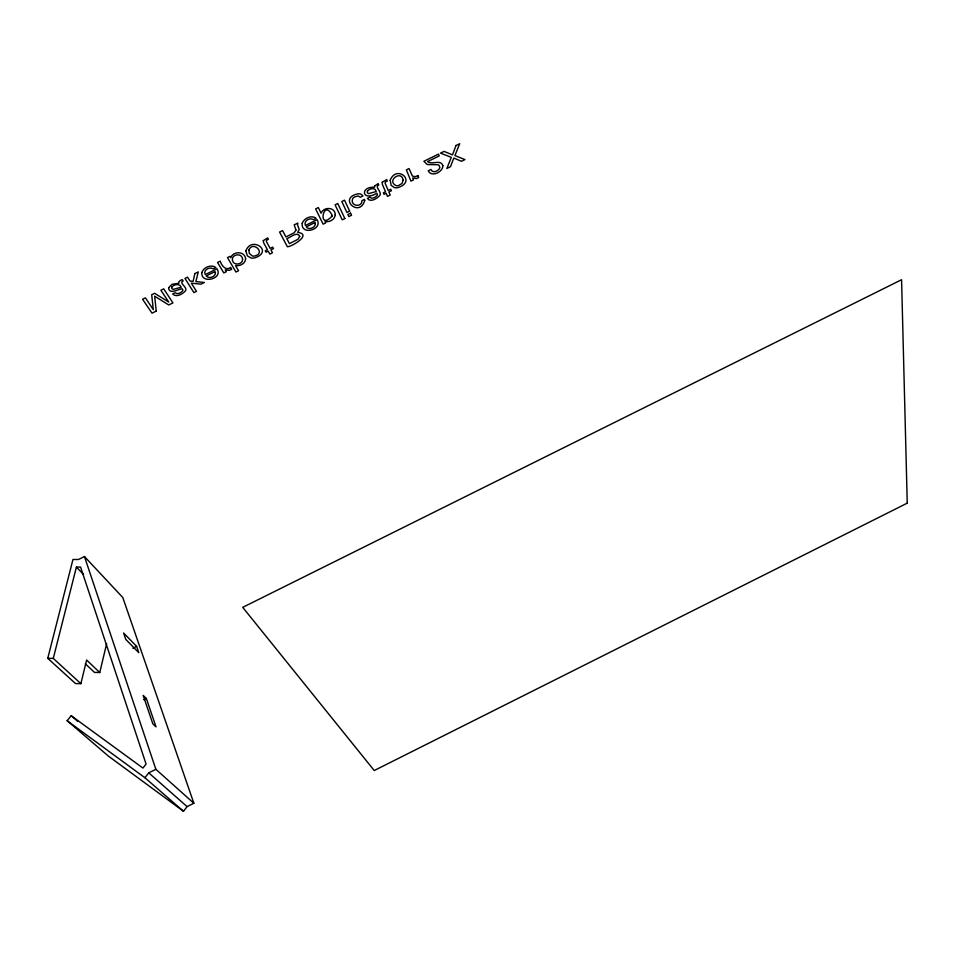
<?xml version="1.0" encoding="UTF-8"?>
<svg xmlns="http://www.w3.org/2000/svg" width="955" height="955" viewBox="0 0 955 955"><rect width="100%" height="100%" fill="white"/><g stroke="black" fill="none" stroke-linecap="round" stroke-linejoin="round"><path stroke-width="1.43" d="M85.341 663.785L94.497 672.416L99.762 672.523L106.626 643.706M80.877 683.661L53.277 658.413L76.412 567.067L80.578 567.079L146.091 764.06L142.94 768.059L71.219 715.725L67.148 720.727L108.333 756.05L183.491 811.284L187.096 806.617L193.853 803.239L122.789 597.52L84.446 556.538L78.477 559.499L72.962 559.487L47.75 658.317L75.505 683.553L80.877 683.661L86.619 660.048L99.762 672.523M183.491 811.284L144.921 777.728L148.753 772.858L155.868 769.312L193.853 803.239M132.912 648.254L136.637 646.404L138.821 652.719L125.774 639.408L123.601 633.022L136.637 646.404M143.739 699.74L146.33 698.451L156.035 726.886L152.86 723.878L143.155 695.359L146.33 698.451M47.75 658.317L53.277 658.413M67.148 720.727L144.921 777.728M71.219 715.725L77.856 721.491M148.753 772.858L187.096 806.617M76.412 567.067L83.562 574.552M84.446 556.538L155.868 769.312M374.563 186.01L374.551 187.276C359.725 186.261 361.826 202.185 376.855 193.22L377.464 194.784C376.222 197.04 371.996 199.726 369.883 197.184L367.389 198.401C370.492 202.914 377.392 198.365 379.935 195.262C382.155 191.871 373.966 186.559 378.801 185.007L378.204 183.611L374.563 186.01M215.412 272.736C215.567 276.974 208.787 279.242 206.185 275.935L215.066 271.578L215.412 272.736M299.727 236.398L297.936 239.335L289.425 243.609L286.787 238.595C289.962 238.022 297.447 230.704 299.727 236.398M442.869 165.681C442.929 172.091 431.469 177.606 428.234 170.814L430.932 169.489C432.615 173.858 439.097 171.029 439.873 167.459L438.99 165.227L437.724 164.726L427.255 164.558L423.889 161.276L438.512 154.101L439.205 155.928L427.589 161.622C431.791 165.203 440.852 158.972 442.869 165.681M364.703 200.562C359.462 218.361 337.497 197.816 358.101 193.841A6.088 4.178 -27.6 0 1 361.312 194.438L362.96 195.966L360.357 197.243L358.125 195.954L354.174 197.112A3.665 2.507 -27.6 0 0 352.49 199.249C350.258 206.352 362.255 207.677 361.897 200.681L364.5 199.404L364.703 200.562M295.966 230.06L294.188 232.793L285.903 236.936L282.561 230.585L279.576 232.041L287.371 246.748C291.573 246.856 312.703 234.357 297.662 232.328L299.225 229.463L297.506 224.819L297.829 223.088L294.176 224.879L295.966 230.06M245.638 258.733C245.602 263.532 239.812 266.457 235.515 265.574L238.547 270.766L235.945 272.044L227.493 257.587L229.988 256.358L230.776 257.719C232.996 250.926 244.886 250.986 245.638 258.733M403.117 180.185L401.995 183.479L398.641 185.497A4.047 2.758 -29.2 0 1 395.716 185.449C386.441 180.364 401.769 169.704 403.117 180.185M242.582 259.091C243.095 264.619 233.426 266.111 232.483 260.369C231.062 254.233 242.057 252.43 242.582 259.091M245.865 251.022L247.417 255.94L251.022 257.981A7.342 5.002 -23.4 0 0 255.689 257.575C273.464 250.759 251.01 235.754 245.865 251.022M201.803 272.581C200.896 284.65 223.566 278.788 216.988 268.821L205.253 274.574C202.735 270.038 209.814 266.421 213.275 268.832L215.925 267.543C211.306 264.081 203.475 267.221 201.803 272.581M315.341 223.709C315.329 227.397 310.315 229.666 307.247 227.935L306.245 226.848L315.09 222.503L315.341 223.709M248.873 250.031L249.351 253.409L252.168 255.88A4.071 2.769 -23.4 0 0 255.248 255.856C265.92 252.908 252.741 240.421 248.873 250.031M263.305 240.624L263.556 242.642L267.424 249.709L265.275 250.759L266.075 252.216L268.224 251.165L269.835 254.114L272.533 252.788L270.922 249.84L273.464 248.598L272.676 247.13L270.134 248.384L266.326 241.4L266.481 240.374L268.427 239.323L267.651 237.891L263.305 240.624M335.265 214.72C334.99 219.471 329.403 222.658 325.022 221.453L325.727 222.885L323.124 224.162L315.627 208.894L318.325 207.569L321.083 213.216C323.542 206.602 335.157 206.734 335.265 214.72M302.222 223.327C300.61 235.766 323.124 229.845 317.12 219.71L305.433 225.44C303.272 220.927 310.065 217.095 313.538 219.662L316.177 218.373C311.688 214.624 303.976 218.134 302.222 223.327M168.617 287.765C168.928 294.988 178.525 289.102 182.119 288.744L182.966 290.201C181.713 292.624 177.523 294.952 175.159 292.707L172.652 293.937C176.293 297.96 182.966 293.925 185.664 290.583C187.55 287.085 178.227 282.596 183.169 280.949L182.357 279.66L180.376 280.4L178.764 282.035L178.907 283.217L172.019 284.327L168.617 287.765M390.177 180.244L391.204 185.413L394.439 187.622A7.306 4.99 -29.2 0 0 398.904 187.311C416.476 180.865 396.456 164.403 390.177 180.244M382.263 182.286L382.358 184.375L385.534 191.764L383.385 192.815L384.041 194.343L386.178 193.28L387.503 196.372L390.189 195.059L388.876 191.967L391.395 190.725L390.75 189.209L388.219 190.439L385.104 183.157L385.331 182.083L387.276 181.032L386.644 179.54L382.263 182.286M194.844 273.596L193.125 281.319L190.021 281.08L187.562 277.165L184.96 278.442L193.901 292.612L196.467 291.359L191.322 283.158L200.956 284.172L204.37 282.489L195.859 281.618L198.294 271.9L194.844 273.596M332.328 215.83C317.084 232.519 323.244 196.515 332.328 215.83M171.864 286.93L171.781 288.541L173.249 289.389L181.271 287.192C179.803 283.074 174.12 284.292 171.864 286.93M456.013 145.518L452.503 154.889L444.075 151.379L440.506 153.122L451.297 157.348L446.845 168.486L450.497 166.683L453.828 158.041L461.468 161.311L464.942 159.592L454.938 155.57L459.677 143.716L456.013 145.518M367.52 190.976L367.245 192.671L368.511 193.614L376.258 191.549C375.494 187.096 369.621 188.374 367.52 190.976M230.573 267.484C225.858 271.196 221.476 265.55 220.259 261.133L217.561 262.458L223.804 272.951L226.347 271.709L225.285 269.907L229.212 270.361L231.659 269.346L230.573 267.484M417.908 175.577L415.198 176.699L412.393 176.066L409.038 168.558L406.364 169.871L410.937 181.14L413.467 179.898L412.679 177.964L416.308 178.561L418.708 177.57L417.908 175.577M907.25 503.142L374.241 770.53L242.725 607.344L901.568 279.72L907.25 503.142M349.637 211.151L346.928 212.488L341.806 201.529L344.528 200.192L349.637 211.151M350.581 213.18L347.871 214.505L348.838 216.582L351.536 215.257L350.581 213.18M156.25 311.091L152.012 313.168L142.558 299.237L145.411 297.829L153.301 309.659L151.69 294.761L154.65 293.304L168.749 302.078L160.882 290.248L163.723 288.852L172.927 302.914L168.737 304.967L154.65 296.205L156.25 311.091M344.862 218.528L342.212 219.829L335.086 204.824L337.772 203.499L344.862 218.528"/></g></svg>
